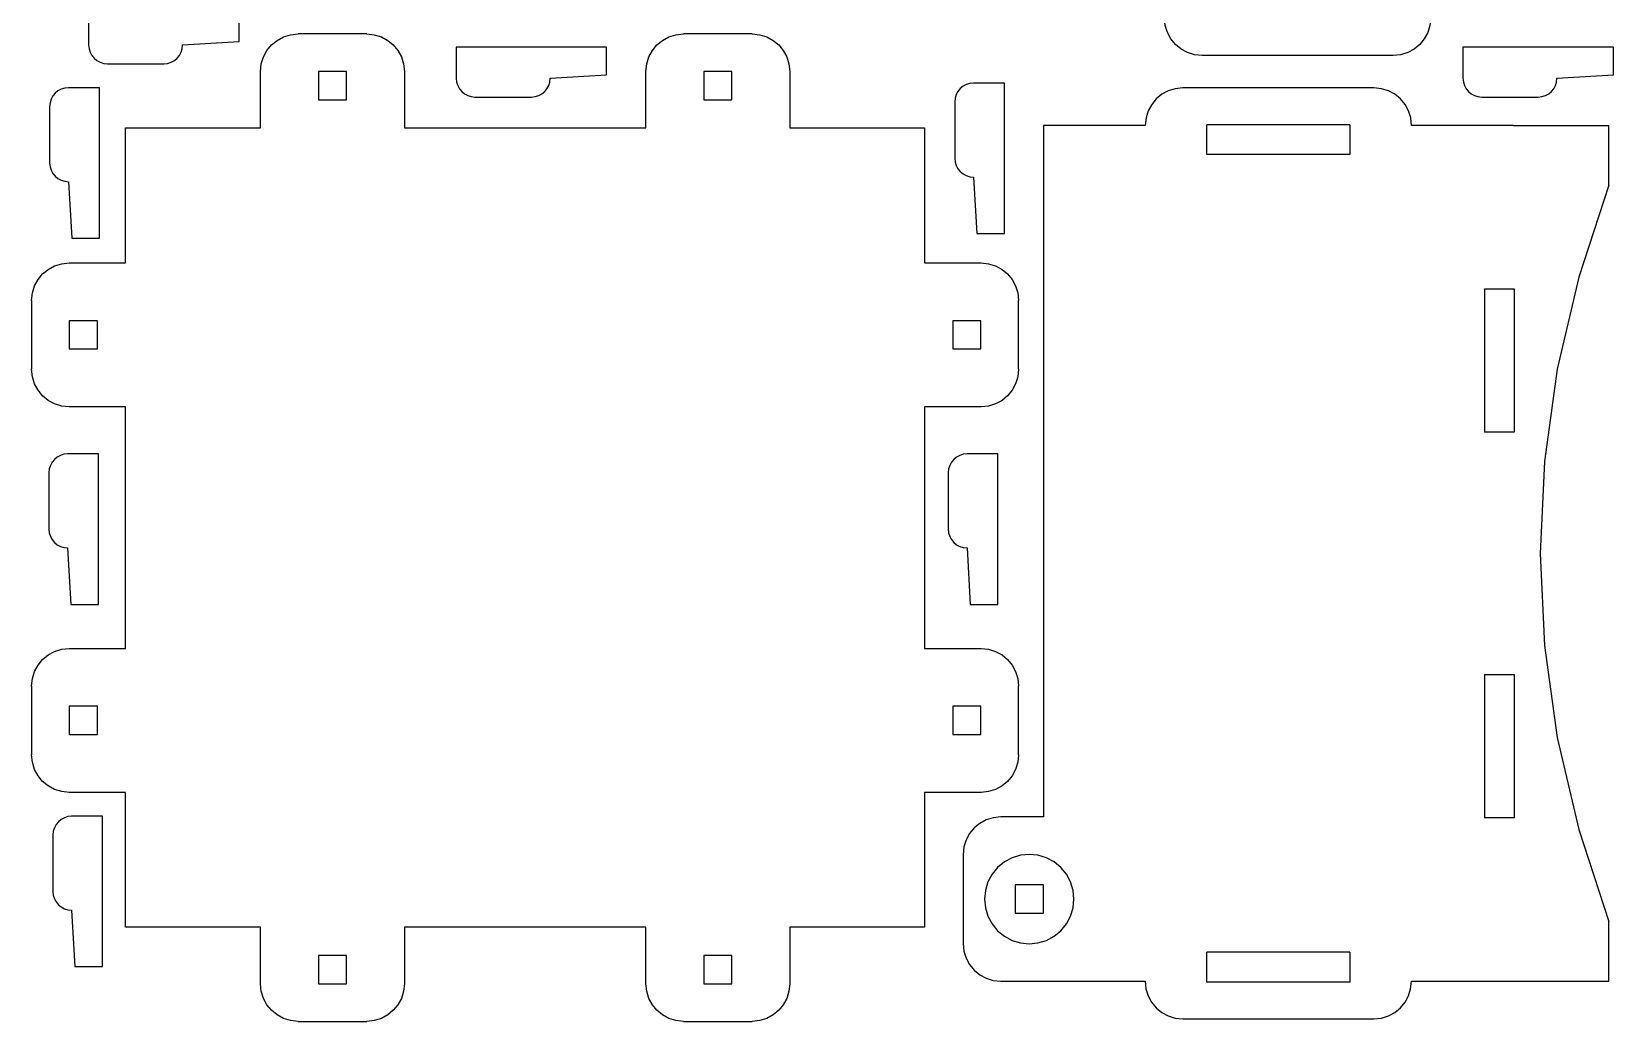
# Model space of a CAD drawing. Extents: x -7.8 to 4, y -2.2 to 5.8.
# Drawn here: x -7.77 to -1.15, y -2.19 to 1.95 of the extents above; entities that cross this region are included whole.
import ezdxf

# ---------------------------------------------------------------- set-up
doc = ezdxf.new("R2010")
doc.units = 0
doc.layers.add('LAYER_1', color=7, linetype='CONTINUOUS')

msp = doc.modelspace()

# ---------------------------------------------------------------- linework, layer by layer
at = {"layer": 'LAYER_1', "color": 250}
for points in [[(-7.1375, 1.8965), (-6.9013, 1.9104), (-6.9013, 2.0262), (-7.1375, 2.0262), (-7.5312, 2.0262), (-7.5312, 1.8965)], [(-2.8678, 1.8524), (-2.8994, 1.8556), (-2.929, 1.8648), (-2.9557, 1.8793), (-2.979, 1.8986), (-2.9983, 1.9219), (-3.0128, 1.9486), (-3.022, 1.9782), (-3.0253, 2.0098)], [(-1.9103, 2.0098), (-1.9135, 1.9782), (-1.9227, 1.9486), (-1.9373, 1.9219), (-1.9565, 1.8986), (-1.9798, 1.8793), (-2.0066, 1.8648), (-2.0361, 1.8556), (-2.0678, 1.8524)], [(-6.8113, 1.5488), (-6.8113, 1.785), (-6.8081, 1.8167), (-6.7989, 1.8462), (-6.7844, 1.873), (-6.7651, 1.8963), (-6.7418, 1.9155), (-6.7151, 1.9301), (-6.6855, 1.9393), (-6.6539, 1.9425)], [(-6.3665, 1.9425), (-6.6539, 1.9425)], [(-6.3665, 1.9425), (-6.3348, 1.9393), (-6.3053, 1.9301), (-6.2785, 1.9155), (-6.2552, 1.8963), (-6.2359, 1.873), (-6.2214, 1.8462), (-6.2122, 1.8167), (-6.209, 1.785), (-6.209, 1.5488)], [(-5.1972, 1.5488), (-5.1972, 1.785), (-5.194, 1.8167), (-5.1848, 1.8462), (-5.1702, 1.873), (-5.151, 1.8963), (-5.1276, 1.9155), (-5.1009, 1.9301), (-5.0714, 1.9393), (-5.0397, 1.9425)], [(-4.7523, 1.9425), (-5.0397, 1.9425)], [(-4.7523, 1.9425), (-4.7206, 1.9393), (-4.6911, 1.9301), (-4.6643, 1.9155), (-4.641, 1.8963), (-4.6218, 1.873), (-4.6072, 1.8462), (-4.598, 1.8167), (-4.5948, 1.785), (-4.5948, 1.5488)], [(-7.5312, 1.8965), (-7.5296, 1.8807), (-7.525, 1.8659), (-7.5177, 1.8526), (-7.5081, 1.8409), (-7.4964, 1.8313), (-7.4831, 1.824), (-7.4683, 1.8194), (-7.4525, 1.8178), (-7.2162, 1.8178), (-7.2004, 1.8194), (-7.1856, 1.824), (-7.1723, 1.8313), (-7.1606, 1.8409), (-7.151, 1.8526), (-7.1437, 1.8659), (-7.1391, 1.8807), (-7.1375, 1.8965)], [(-5.5981, 1.7572), (-5.3619, 1.771), (-5.3619, 1.8868), (-5.5981, 1.8868), (-5.9918, 1.8868), (-5.9918, 1.7572)], [(-1.3815, 1.7572), (-1.1452, 1.771), (-1.1452, 1.8868), (-1.3815, 1.8868), (-1.7752, 1.8868), (-1.7752, 1.7572)], [(-2.0678, 1.8524), (-2.8678, 1.8524)], [(-5.9918, 1.7572), (-5.9902, 1.7413), (-5.9856, 1.7266), (-5.9783, 1.7132), (-5.9687, 1.7015), (-5.9571, 1.6919), (-5.9437, 1.6846), (-5.9289, 1.68), (-5.9131, 1.6784), (-5.6769, 1.6784), (-5.661, 1.68), (-5.6463, 1.6846), (-5.6329, 1.6919), (-5.6212, 1.7015), (-5.6116, 1.7132), (-5.6043, 1.7266), (-5.5997, 1.7413), (-5.5981, 1.7572)], [(-3.825, 1.7369), (-3.8408, 1.7353), (-3.8556, 1.7307), (-3.869, 1.7235), (-3.8806, 1.7138), (-3.8903, 1.7022), (-3.8975, 1.6888), (-3.9021, 1.674), (-3.9037, 1.6582), (-3.9037, 1.422), (-3.9021, 1.4061), (-3.8975, 1.3914), (-3.8903, 1.378), (-3.8806, 1.3664), (-3.869, 1.3567), (-3.8556, 1.3494), (-3.8408, 1.3449), (-3.825, 1.3432)], [(-3.825, 1.3432), (-3.8111, 1.107), (-3.6954, 1.107), (-3.6954, 1.3432), (-3.6954, 1.7369), (-3.825, 1.7369)], [(-1.7752, 1.7572), (-1.7735, 1.7413), (-1.7689, 1.7266), (-1.7617, 1.7132), (-1.752, 1.7015), (-1.7404, 1.6919), (-1.727, 1.6846), (-1.7122, 1.68), (-1.6964, 1.6784), (-1.4602, 1.6784), (-1.4444, 1.68), (-1.4296, 1.6846), (-1.4162, 1.6919), (-1.4046, 1.7015), (-1.3949, 1.7132), (-1.3877, 1.7266), (-1.3831, 1.7413), (-1.3815, 1.7572)], [(-7.6157, 1.7176), (-7.6316, 1.716), (-7.6463, 1.7114), (-7.6597, 1.7041), (-7.6714, 1.6945), (-7.681, 1.6828), (-7.6883, 1.6695), (-7.6929, 1.6547), (-7.6945, 1.6389), (-7.6945, 1.4026), (-7.6929, 1.3868), (-7.6883, 1.372), (-7.681, 1.3587), (-7.6714, 1.347), (-7.6597, 1.3374), (-7.6463, 1.3301), (-7.6316, 1.3255), (-7.6157, 1.3239)], [(-7.6157, 1.3239), (-7.6019, 1.0877), (-7.4861, 1.0877), (-7.4861, 1.3239), (-7.4861, 1.7176), (-7.6157, 1.7176)], [(-2.9482, 1.7167), (-2.9799, 1.7134), (-3.0094, 1.7042), (-3.0362, 1.6897), (-3.0595, 1.6704), (-3.0788, 1.6471), (-3.0933, 1.6204), (-3.1025, 1.5908), (-3.1057, 1.5592)], [(-2.1482, 1.7167), (-2.9482, 1.7167)], [(-1.9908, 1.5592), (-1.994, 1.5908), (-2.0032, 1.6204), (-2.0177, 1.6471), (-2.037, 1.6704), (-2.0603, 1.6897), (-2.087, 1.7042), (-2.1166, 1.7134), (-2.1482, 1.7167)], [(-7.3763, 0.9839), (-7.3763, 1.5488), (-6.8113, 1.5488)], [(-6.209, 1.5488), (-5.1972, 1.5488)], [(-4.5948, 1.5488), (-4.0298, 1.5488), (-4.0298, 0.9839)], [(-3.1057, 1.5592), (-3.5326, 1.5592), (-3.5326, 1.4411), (-3.5326, -1.3355), (-3.7113, -1.3355), (-3.743, -1.3387), (-3.7725, -1.3479), (-3.7993, -1.3624), (-3.8226, -1.3817), (-3.8418, -1.405), (-3.8564, -1.4318), (-3.8656, -1.4613), (-3.8688, -1.493), (-3.8688, -1.866), (-3.8656, -1.8977), (-3.8564, -1.9272), (-3.8418, -1.954), (-3.8226, -1.9773), (-3.7993, -1.9965), (-3.7725, -2.0111), (-3.743, -2.0203), (-3.7113, -2.0235), (-3.5326, -2.0235), (-3.1059, -2.0235)], [(-2.8483, 1.4376), (-2.8483, 1.5626)], [(-2.2483, 1.5626), (-2.8483, 1.5626)], [(-2.2483, 1.5626), (-2.2483, 1.4376)], [(-1.5641, 1.5592), (-1.9908, 1.5592)], [(-1.5641, 1.5592), (-1.1641, 1.5592)], [(-1.1641, 1.3092), (-1.1641, 1.5592)], [(-2.2483, 1.4376), (-2.8483, 1.4376)], [(-1.1641, 1.3092), (-1.29, 0.9238), (-1.38, 0.5385), (-1.4339, 0.1532), (-1.4519, -0.2322), (-1.4339, -0.6175), (-1.38, -1.0028), (-1.29, -1.3882), (-1.1641, -1.7735)], [(-7.77, 0.8264), (-7.7668, 0.858), (-7.7576, 0.8876), (-7.743, 0.9143), (-7.7238, 0.9376), (-7.7005, 0.9569), (-7.6737, 0.9714), (-7.6442, 0.9806), (-7.6125, 0.9839), (-7.3763, 0.9839)], [(-4.0298, 0.9839), (-3.7936, 0.9839), (-3.762, 0.9806), (-3.7324, 0.9714), (-3.7057, 0.9569), (-3.6824, 0.9376), (-3.6631, 0.9143), (-3.6486, 0.8876), (-3.6394, 0.858), (-3.6361, 0.8264)], [(-1.6856, 0.8749), (-1.5606, 0.8749)], [(-1.6856, 0.8749), (-1.6856, 0.2749)], [(-1.5606, 0.8749), (-1.5606, 0.2749)], [(-7.77, 0.8264), (-7.77, 0.539)], [(-3.6361, 0.539), (-3.6361, 0.8264)], [(-7.3763, 0.3815), (-7.6125, 0.3815), (-7.6442, 0.3847), (-7.6737, 0.3939), (-7.7005, 0.4084), (-7.7238, 0.4277), (-7.743, 0.451), (-7.7576, 0.4778), (-7.7668, 0.5073), (-7.77, 0.539)], [(-3.6361, 0.539), (-3.6394, 0.5073), (-3.6486, 0.4778), (-3.6631, 0.451), (-3.6824, 0.4277), (-3.7057, 0.4084), (-3.7324, 0.3939), (-3.762, 0.3847), (-3.7936, 0.3815), (-4.0298, 0.3815)], [(-7.3763, -0.6303), (-7.3763, 0.3815)], [(-4.0298, 0.3815), (-4.0298, -0.6303)], [(-1.5606, 0.2749), (-1.6856, 0.2749)], [(-7.6191, 0.1843), (-7.6349, 0.1827), (-7.6496, 0.1781), (-7.663, 0.1708), (-7.6747, 0.1612), (-7.6843, 0.1495), (-7.6916, 0.1361), (-7.6962, 0.1214), (-7.6978, 0.1055), (-7.6978, -0.1307), (-7.6962, -0.1465), (-7.6916, -0.1613), (-7.6843, -0.1747), (-7.6747, -0.1863), (-7.663, -0.196), (-7.6496, -0.2032), (-7.6349, -0.2078), (-7.6191, -0.2094)], [(-7.6191, -0.2094), (-7.6052, -0.4457), (-7.4894, -0.4457), (-7.4894, -0.2094), (-7.4894, 0.1843), (-7.6191, 0.1843)], [(-3.8524, 0.1843), (-3.8682, 0.1827), (-3.883, 0.1781), (-3.8964, 0.1708), (-3.908, 0.1612), (-3.9176, 0.1495), (-3.9249, 0.1361), (-3.9295, 0.1214), (-3.9311, 0.1055), (-3.9311, -0.1307), (-3.9295, -0.1465), (-3.9249, -0.1613), (-3.9176, -0.1747), (-3.908, -0.1863), (-3.8964, -0.196), (-3.883, -0.2032), (-3.8682, -0.2078), (-3.8524, -0.2094)], [(-3.8524, -0.2094), (-3.8385, -0.4457), (-3.7228, -0.4457), (-3.7228, -0.2094), (-3.7228, 0.1843), (-3.8524, 0.1843)], [(-7.77, -0.7878), (-7.7668, -0.7561), (-7.7576, -0.7266), (-7.743, -0.6999), (-7.7238, -0.6765), (-7.7005, -0.6573), (-7.6737, -0.6427), (-7.6442, -0.6335), (-7.6125, -0.6303), (-7.3763, -0.6303)], [(-4.0298, -0.6303), (-3.7936, -0.6303), (-3.762, -0.6335), (-3.7324, -0.6427), (-3.7057, -0.6573), (-3.6824, -0.6765), (-3.6631, -0.6999), (-3.6486, -0.7266), (-3.6394, -0.7561), (-3.6361, -0.7878)], [(-7.77, -0.7878), (-7.77, -1.0752)], [(-3.6361, -1.0752), (-3.6361, -0.7878)], [(-1.6856, -0.7393), (-1.5606, -0.7393)], [(-1.6856, -0.7393), (-1.6856, -1.3393)], [(-1.5606, -0.7393), (-1.5606, -1.3393)], [(-7.3763, -1.2327), (-7.6125, -1.2327), (-7.6442, -1.2295), (-7.6737, -1.2203), (-7.7005, -1.2057), (-7.7238, -1.1865), (-7.743, -1.1631), (-7.7576, -1.1364), (-7.7668, -1.1069), (-7.77, -1.0752)], [(-3.6361, -1.0752), (-3.6394, -1.1069), (-3.6486, -1.1364), (-3.6631, -1.1631), (-3.6824, -1.1865), (-3.7057, -1.2057), (-3.7324, -1.2203), (-3.762, -1.2295), (-3.7936, -1.2327), (-4.0298, -1.2327)], [(-6.8113, -1.7976), (-7.3763, -1.7976), (-7.3763, -1.2327)], [(-4.0298, -1.2327), (-4.0298, -1.7976), (-4.5948, -1.7976)], [(-7.6024, -1.3324), (-7.6182, -1.334), (-7.633, -1.3386), (-7.6464, -1.3459), (-7.658, -1.3555), (-7.6676, -1.3672), (-7.6749, -1.3805), (-7.6795, -1.3953), (-7.6811, -1.4111), (-7.6811, -1.6474), (-7.6795, -1.6632), (-7.6749, -1.678), (-7.6676, -1.6913), (-7.658, -1.703), (-7.6464, -1.7126), (-7.633, -1.7199), (-7.6182, -1.7245), (-7.6024, -1.7261)], [(-7.6024, -1.7261), (-7.5885, -1.9623), (-7.4728, -1.9623), (-7.4728, -1.7261), (-7.4728, -1.3324), (-7.6024, -1.3324)], [(-1.5606, -1.3393), (-1.6856, -1.3393)], [(-1.1641, -2.0235), (-1.1641, -1.7735)], [(-6.6539, -2.1913), (-6.6855, -2.1881), (-6.7151, -2.1789), (-6.7418, -2.1644), (-6.7651, -2.1451), (-6.7844, -2.1218), (-6.7989, -2.0951), (-6.8081, -2.0655), (-6.8113, -2.0339), (-6.8113, -1.7976)], [(-6.209, -1.7976), (-6.209, -2.0339), (-6.2122, -2.0655), (-6.2214, -2.0951), (-6.2359, -2.1218), (-6.2552, -2.1451), (-6.2785, -2.1644), (-6.3053, -2.1789), (-6.3348, -2.1881), (-6.3665, -2.1913)], [(-5.1972, -1.7976), (-6.209, -1.7976)], [(-5.0397, -2.1913), (-5.0714, -2.1881), (-5.1009, -2.1789), (-5.1276, -2.1644), (-5.151, -2.1451), (-5.1702, -2.1218), (-5.1848, -2.0951), (-5.194, -2.0655), (-5.1972, -2.0339), (-5.1972, -1.7976)], [(-4.5948, -1.7976), (-4.5948, -2.0339), (-4.598, -2.0655), (-4.6072, -2.0951), (-4.6218, -2.1218), (-4.641, -2.1451), (-4.6643, -2.1644), (-4.6911, -2.1789), (-4.7206, -2.1881), (-4.7523, -2.1913)], [(-2.8483, -2.0269), (-2.8483, -1.9019)], [(-2.2483, -1.9019), (-2.8483, -1.9019)], [(-2.2483, -1.9019), (-2.2483, -2.0269)], [(-3.1059, -2.0235), (-3.1027, -2.0552), (-3.0935, -2.0847), (-3.079, -2.1114), (-3.0597, -2.1348), (-3.0364, -2.154), (-3.0096, -2.1686), (-2.9801, -2.1778), (-2.9484, -2.181)], [(-2.2483, -2.0269), (-2.8483, -2.0269)], [(-2.1484, -2.181), (-2.1168, -2.1778), (-2.0872, -2.1686), (-2.0605, -2.154), (-2.0372, -2.1348), (-2.0179, -2.1114), (-2.0034, -2.0847), (-1.9942, -2.0552), (-1.9909, -2.0235)], [(-1.9909, -2.0235), (-1.5641, -2.0235)], [(-1.5641, -2.0235), (-1.1641, -2.0235)], [(-2.9484, -2.181), (-2.1484, -2.181)], [(-6.6539, -2.1913), (-6.3665, -2.1913)], [(-5.0397, -2.1913), (-4.7523, -2.1913)]]:
    msp.add_lwpolyline(points, dxfattribs=at)
for points in [[(-6.5692, 1.6666), (-6.4511, 1.6666), (-6.4511, 1.7847), (-6.5692, 1.7847), (-6.5692, 1.6666)], [(-4.955, 1.6666), (-4.8369, 1.6666), (-4.8369, 1.7847), (-4.955, 1.7847), (-4.955, 1.6666)], [(-7.4941, 0.6236), (-7.4941, 0.7417), (-7.6122, 0.7417), (-7.6122, 0.6236), (-7.4941, 0.6236)], [(-3.912, 0.7417), (-3.912, 0.6236), (-3.7939, 0.6236), (-3.7939, 0.7417), (-3.912, 0.7417)], [(-7.4941, -0.9906), (-7.4941, -0.8724), (-7.6122, -0.8724), (-7.6122, -0.9906), (-7.4941, -0.9906)], [(-3.912, -0.8724), (-3.912, -0.9906), (-3.7939, -0.9906), (-3.7939, -0.8724), (-3.912, -0.8724)], [(-3.5916, -1.4923), (-3.6282, -1.4959), (-3.6633, -1.5066), (-3.6956, -1.5239), (-3.724, -1.5471), (-3.7473, -1.5755), (-3.7646, -1.6079), (-3.7752, -1.643), (-3.7788, -1.6795), (-3.7752, -1.716), (-3.7646, -1.7511), (-3.7473, -1.7835), (-3.724, -1.8118), (-3.6956, -1.8351), (-3.6633, -1.8524), (-3.6282, -1.8631), (-3.5916, -1.8667), (-3.5551, -1.8631), (-3.52, -1.8524), (-3.4877, -1.8351), (-3.4593, -1.8118), (-3.436, -1.7835), (-3.4187, -1.7511), (-3.4081, -1.716), (-3.4045, -1.6795), (-3.4081, -1.643), (-3.4187, -1.6079), (-3.436, -1.5755), (-3.4593, -1.5471), (-3.4877, -1.5239), (-3.52, -1.5066), (-3.5551, -1.4959)], [(-3.6507, -1.7385), (-3.5326, -1.7385), (-3.5326, -1.6204), (-3.6507, -1.6204), (-3.6507, -1.7385)], [(-6.4511, -1.9155), (-6.5692, -1.9155), (-6.5692, -2.0336), (-6.4511, -2.0336), (-6.4511, -1.9155)], [(-4.8369, -1.9155), (-4.955, -1.9155), (-4.955, -2.0336), (-4.8369, -2.0336), (-4.8369, -1.9155)]]:
    msp.add_lwpolyline(points, close=True, dxfattribs=at)

doc.saveas('drawing.dxf')
